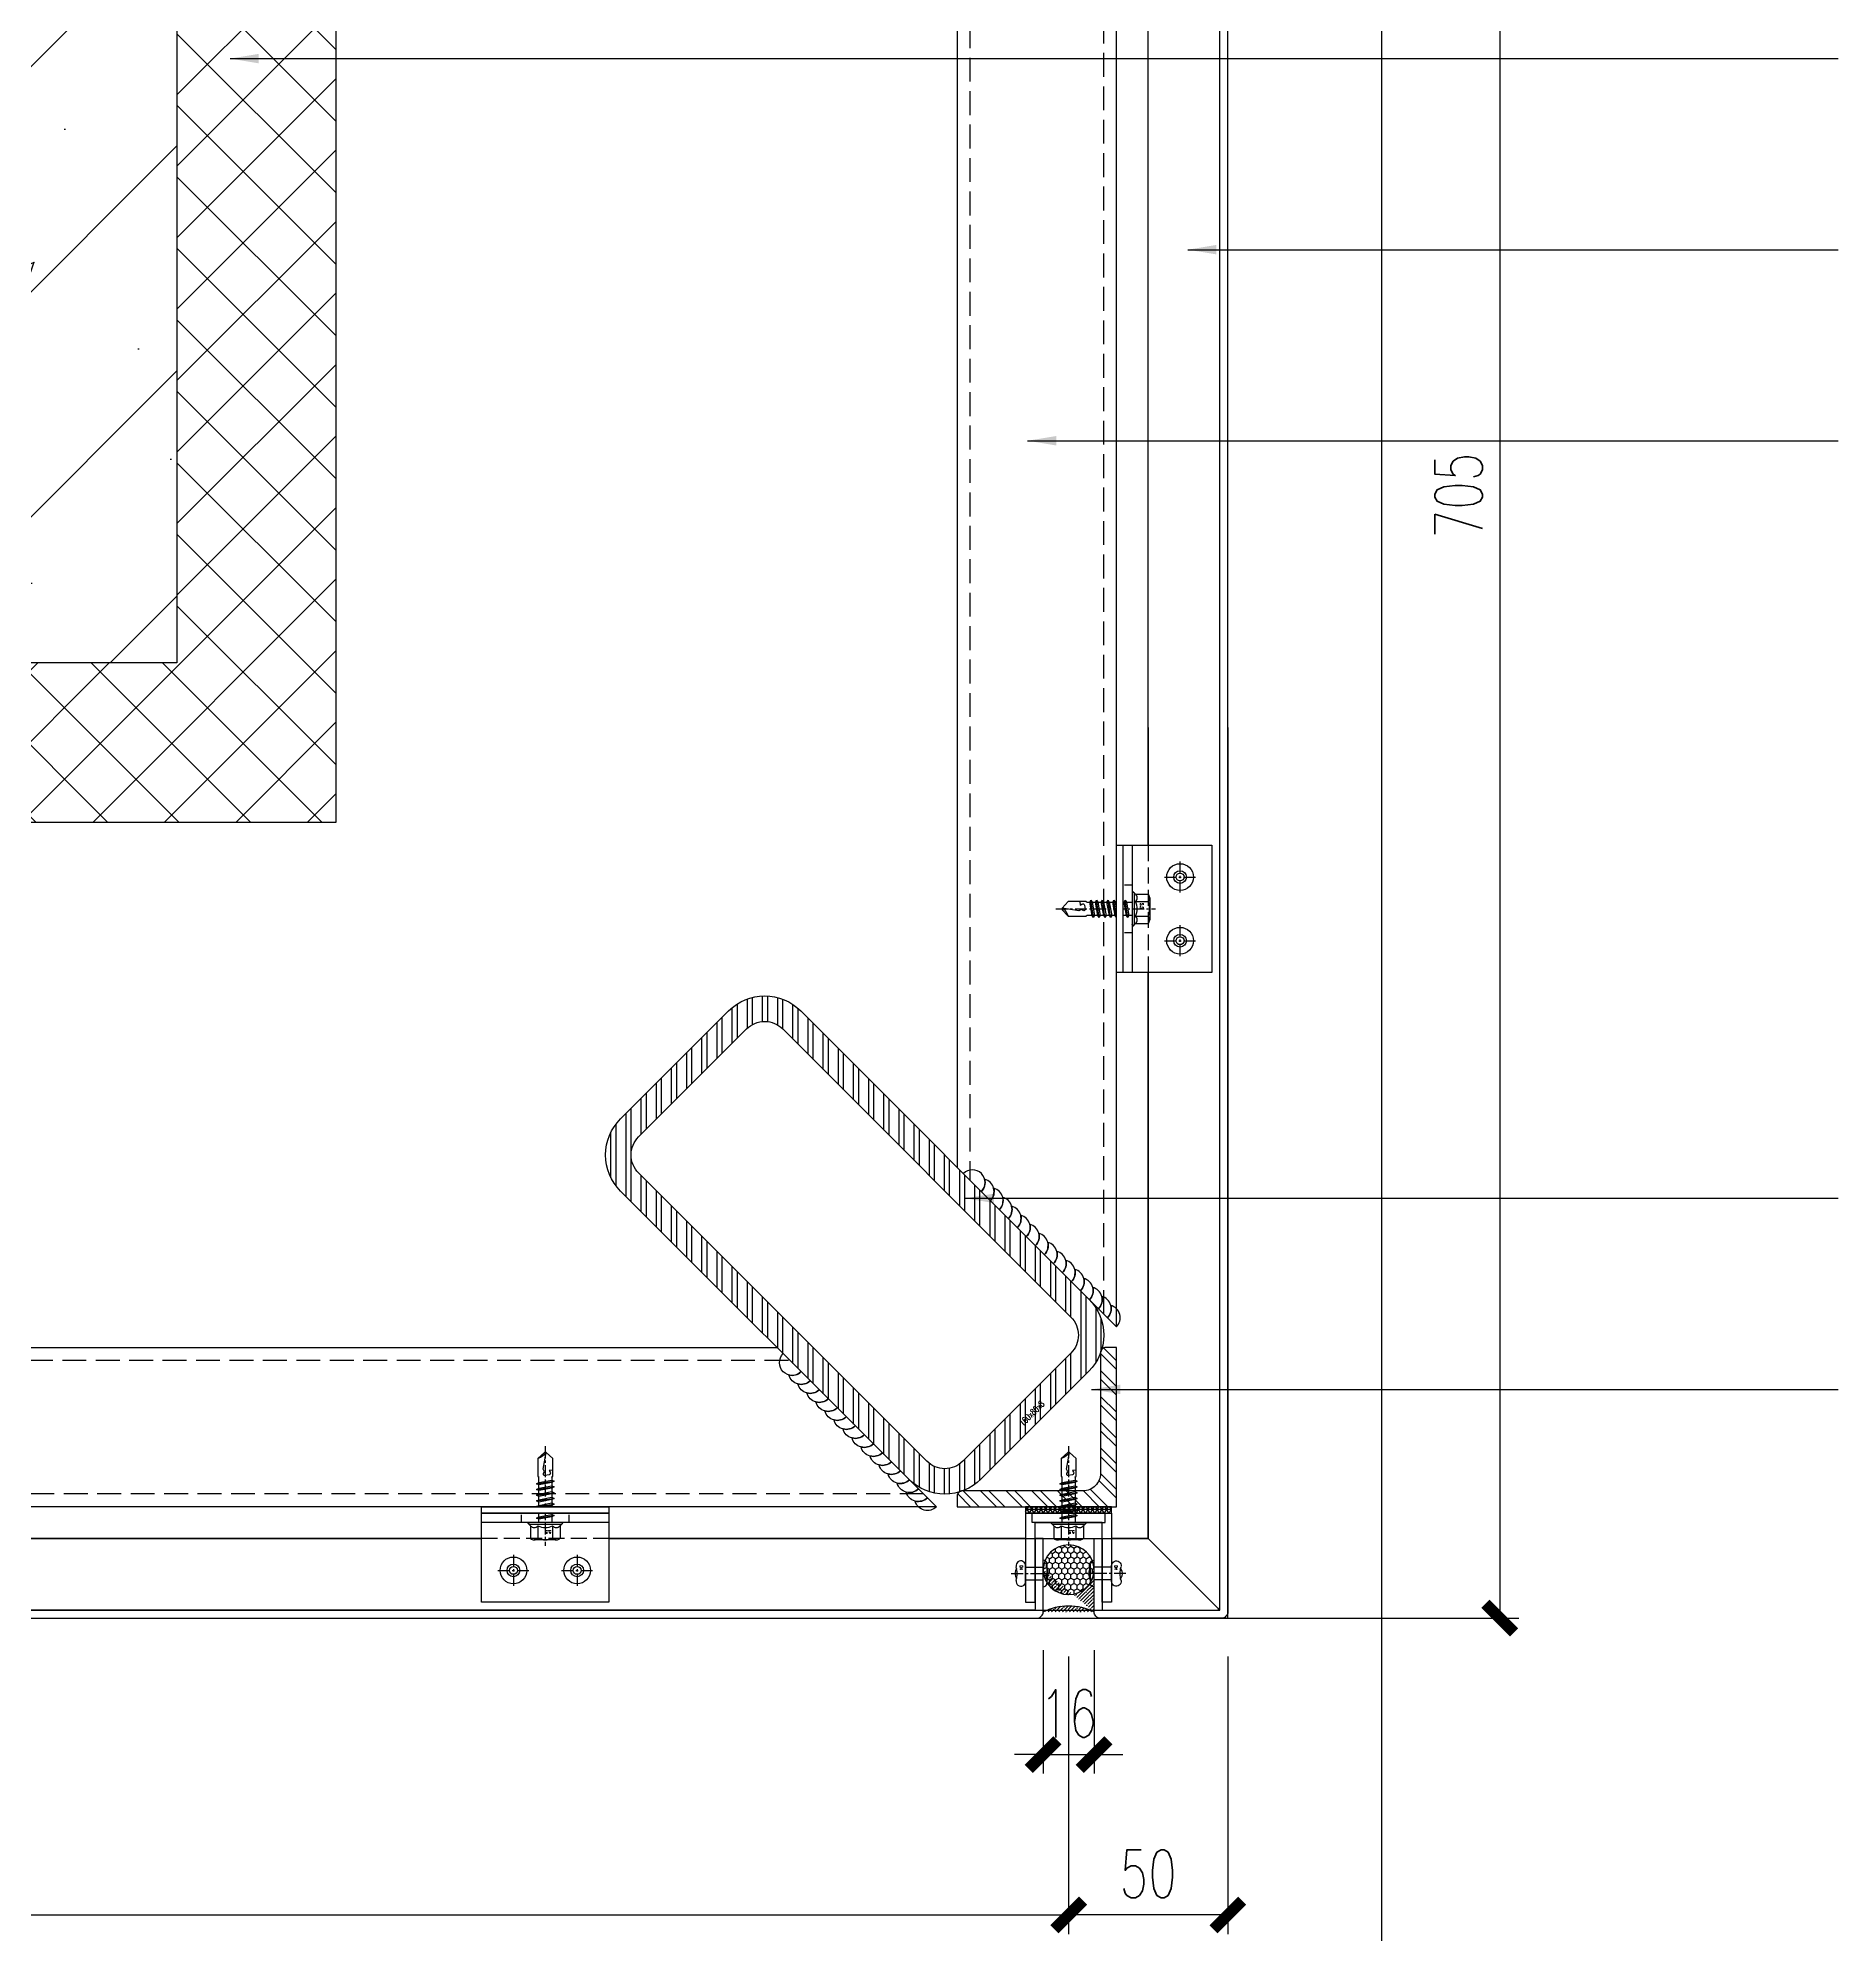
# Model space of a CAD drawing. Extents: x -160106 to 966792, y -663931 to 1550022.
# Drawn here: x -70160 to -69595, y -99076 to -98480 of the extents above; entities that cross this region are included whole.
import ezdxf
from ezdxf.enums import TextEntityAlignment as Align
from ezdxf.xclip import XClip

# ---------------------------------------------------------------- set-up
doc = ezdxf.new("R2010")
doc.units = 0
for name, pattern in [('CENTER', [2, 1.25, -0.25, 0.25, -0.25]), ('ZN-CENTER', [2, 1.25, -0.25, 0.25, -0.25]), ('ZN-DASH', [0.35, 0.25, -0.1])]:
    doc.linetypes.add(name, pattern=pattern)
for name, color, linetype in [('!ZN1-填充-8', 8, 'Continuous'), ('!ZN2-WALL-5', 5, 'Continuous'), ('!ZN3-玻璃幕墙-4', 4, 'Continuous'), ('!ZN3-铝板幕墙-3', 3, 'Continuous'), ('!ZN4-辅助材料-1', 1, 'Continuous'), ('!ZN4-配件-11', 11, 'Continuous'), ('!ZN5-钢材投影-40', 40, 'Continuous'), ('!ZN5-钢材断面-2', 2, 'Continuous'), ('!ZN5-铝材投影-112', 112, 'Continuous'), ('!ZN6-虚线-8', 8, 'ZN-DASH'), ('DIM', 173, 'Continuous'), ('焊缝', 8, 'Continuous')]:
    doc.layers.add(name, color=color, linetype=linetype)
doc.layers.add('@ZN-型材编号（非打印层）', color=8, linetype='Continuous', plot=False)
doc.styles.add('DHTEXT-1', font='ROMANS.shx', dxfattribs={"width": 0.7, "bigfont": 'CHINESE.shx'})
doc.styles.add('ZNTextStyle', font='ROMANS.shx', dxfattribs={"width": 0.7, "bigfont": 'CHINESE.shx'})
doc.dimstyles.new('ZN6', dxfattribs={"dimscale": 6, "dimtxt": 2.5, "dimasz": 1.5, "dimexe": 1, "dimexo": 2, "dimgap": 0.9, "dimtad": 1, "dimdec": 0, "dimdsep": 46, "dimtxsty": 'DHTEXT-1', "dimblk": 'ARCHTICK', "dimcen": 2.5, "dimclrd": 173, "dimclre": 173, "dimclrt": 7, "dimazin": 2, "dimtfac": 1, "dimtdec": 1, "dimtix": 1, "dimtmove": 2, "dimatfit": 3, "dimfxl": 0, "dimtolj": 1, "dimtzin": 0, "dimarcsym": 0})

# ---------------------------------------------------------------- blocks, each defined once
blk = doc.blocks.new('20180403.10432054')
at = {"layer": '!ZN1-填充-8'}
h = blk.add_hatch(dxfattribs=at)
h.set_pattern_fill('ANSI32', color=256, style=0)
h.set_pattern_definition([(45, (-40, 0), (-3.3676, 3.3676), []), (45, (-37.755, 0), (-3.3676, 3.3676), [])])
edge = h.paths.add_edge_path(flags=16)
edge.add_line((-24, 152), (24, 152))
edge.add_arc((24, 144), 8, 0, 90, ccw=False)
edge.add_line((32, 144), (32, 16))
edge.add_arc((24, 16), 8, -90, 0, ccw=False)
edge.add_line((24, 8), (-24, 8))
edge.add_arc((-24, 16), 8, 180, 270, ccw=False)
edge.add_line((-32, 16), (-32, 144))
edge.add_arc((-24, 144), 8, 90, 180, ccw=False)
edge = h.paths.add_edge_path()
edge.add_line((-24, 160), (24, 160))
edge.add_arc((24, 144), 16, 0, 90, ccw=False)
edge.add_line((40, 144), (40, 16))
edge.add_arc((24, 16), 16, -90, 0, ccw=False)
edge.add_line((24, 0), (-24, 0))
edge.add_arc((-24, 16), 16, 180, 270, ccw=False)
edge.add_line((-40, 16), (-40, 144))
edge.add_arc((-24, 144), 16, 90, 180, ccw=False)
at = {"layer": '!ZN5-钢材断面-2'}
for points in [[(-24, 160), (24, 160, -0.414214), (40, 144), (40, 16, -0.414214), (24, 0), (-24, 0, -0.414214), (-40, 16), (-40, 144, -0.414214)], [(-24, 152), (24, 152, -0.414214), (32, 144), (32, 16, -0.414214), (24, 8), (-24, 8, -0.414214), (-32, 16), (-32, 144, -0.414214)]]:
    blk.add_lwpolyline(points, format="xyb", close=True, dxfattribs=at)
at = {"layer": '@ZN-型材编号（非打印层）', "style": 'ZNTextStyle', "width": 0.7}
blk.add_text('160x80x8', height=2, dxfattribs=at).set_placement((1.92, 3.32), align=Align.MIDDLE_CENTER)
blk = doc.blocks.new('*U2073')
at = {"layer": '!ZN3-玻璃幕墙-4'}
blk.add_blockref('20180403.10432054', (0, 0), dxfattribs=at)
blk = doc.blocks.new('铝板16mm胶缝')
at = {"layer": '!ZN1-填充-8'}
h = blk.add_hatch(dxfattribs=at)
h.set_pattern_fill('HONEY', color=256, scale=0.7, angle=-270, style=0)
h.set_pattern_definition([(90, (10097.3199, 185.0233), (-0.9623705, 1.666875), [1.11125, -2.2225]), (210, (10097.3199, 185.0233), (-0.962370845, -1.6668748), [1.11125, -2.2225]), (150, (10097.3199, 185.0233), (-1.924741345, 2e-07), [-2.2225, 1.11125])])
edge = h.paths.add_edge_path()
edge.add_ellipse((-8.5, 14.57), major_axis=(-8, 0), ratio=0.974793, start_angle=0, end_angle=360)
h = blk.add_hatch(dxfattribs=at)
h.set_pattern_fill('ANSI35', color=256, scale=0.5, angle=-270, style=0)
h.set_pattern_definition([(135, (0, 0), (-1.12253, -1.12253), []), (135, (0, 1.1225), (-1.12253, -1.12253), [1.984375, -0.396875, 0, -0.396875])])
edge = h.paths.add_edge_path()
edge.add_line((-0.51, 1.37), (-0.5, 14.57))
edge.add_line((-16.5, 1.37), (-16.5, 14.57))
edge.add_ellipse((-8.5, 14.57), major_axis=(-8, 0), ratio=0.974793, start_angle=0, end_angle=180)
edge.add_arc((-8.5, -14.45), 17.72, 63.16567, 116.83433)
at = {"layer": '!ZN4-辅助材料-1', "ltscale": 0.5}
blk.add_arc((-8.5, -14.45), 17.72, 63.16567, 116.83433, dxfattribs=at)
blk.add_ellipse((-8.5, 14.57), major_axis=(-8, 0), ratio=0.974793, dxfattribs=at)
at = {"layer": 'Defpoints', "ltscale": 0.5}
for p in [(-16.5, -0.63), (-8.5, -0.63), (-0.5, -0.63)]:
    blk.add_point(p, dxfattribs=at)
blk = doc.blocks.new('*U3378')
at = {"color": 0, "linetype": 'ZN-CENTER', "ltscale": 3}
blk.add_line((24, 0), (-7.28, 0), dxfattribs=at)
at = {"ltscale": 10}
for p, q in [((-5.45, -3.46), (-5.45, 3.46)), ((-1.02, 4.62), (-4.95, 4.62)), ((-1.02, 2.31), (-4.95, 2.31)), ((-0.55, -5.12), (-0.55, 5.12)), ((-0.17, 5.48), (0, 4.84)), ((0, -4.84), (0, 4.84)), ((0, 2.08), (14.29, 2.08)), ((1.42, 2.73), (2.2, -2.73)), ((3.22, 2.73), (4, -2.73)), ((5.02, 2.73), (5.8, -2.73)), ((6.82, 2.73), (7.6, -2.73)), ((8.62, 2.73), (9.4, -2.73)), ((10.42, 2.73), (11.2, -2.73)), ((12.22, 2.73), (13, -2.73)), ((-1.02, -2.31), (-4.95, -2.31)), ((-1.02, -4.62), (-4.95, -4.62)), ((-0.17, -5.48), (0, -4.84)), ((14.29, -2.09), (0, -2.09))]:
    blk.add_line(p, q, dxfattribs=at)
for points in [[(1.83, -2.09), (1.05, 2.08), (1.42, 2.73), (1.79, 2.08), (2.57, -2.09), (2.2, -2.73)], [(3.63, -2.09), (2.85, 2.08), (3.22, 2.73), (3.59, 2.08), (4.37, -2.09), (4, -2.73)], [(5.43, -2.09), (4.65, 2.08), (5.02, 2.73), (5.39, 2.08), (6.17, -2.09), (5.8, -2.73)], [(7.23, -2.09), (6.45, 2.08), (6.82, 2.73), (7.19, 2.08), (7.97, -2.09), (7.6, -2.73)], [(9.03, -2.09), (8.25, 2.08), (8.62, 2.73), (8.99, 2.08), (9.77, -2.09), (9.4, -2.73)], [(10.83, -2.09), (10.05, 2.08), (10.42, 2.73), (10.79, 2.08), (11.57, -2.09), (11.2, -2.73)], [(12.63, -2.09), (11.85, 2.08), (12.22, 2.73), (12.59, 2.08), (13.37, -2.09), (13, -2.73)]]:
    blk.add_lwpolyline(points, close=True, dxfattribs=at)
for points in [[(14.29, -2.09, -0.414214), (14.45, -2.24), (14.45, -2.32), (20.18, -2.32), (22, -0.26), (22, 0.26), (20.18, 2.32), (14.45, 2.32), (14.45, 2.24, -0.414214), (14.29, 2.08)], [(16.51, -2.32), (16.36, -1.2), (15.83, -1.52, -0.530462), (15.03, -1.17), (14.81, 0.1, -0.651316), (15.47, 0.54), (16, 0.21), (16.77, 0.66), (22, -0.26, -0.201226), (20.18, 2.32)]]:
    blk.add_lwpolyline(points, format="xyb", dxfattribs=at)
for centre, radius, start, end in [((-3.87, 3.46), 1.58, 133.17355, 226.82645), ((0.13, 0), 5.58, 155.5673, 204.4327), ((0.07, 3.46), 1.58, 133.17355, 226.82645), ((4.07, 0), 5.58, 155.5673, 204.4327), ((7.48, -2.87), 11.32, 132.49215, 138.60636), ((-3.87, -3.46), 1.58, 133.17355, 226.82645), ((0.07, -3.46), 1.58, 133.17355, 226.82645), ((7.48, 2.87), 11.32, 221.39356, 227.50785)]:
    blk.add_arc(centre, radius, start, end, dxfattribs=at)
at = {"layer": 'Defpoints', "color": 0, "ltscale": 10, "style": 'DHTEXT-1', "width": 0.7}
blk.add_text('5.5', height=1, rotation=90, dxfattribs=at).set_placement((-2.46, -0.93), align=Align.CENTER)
blk = doc.blocks.new('铝板连接件1(新规)')
at = {"layer": '!ZN1-填充-8'}
h = blk.add_hatch(dxfattribs=at)
h.set_pattern_fill('NET3', color=256, scale=0.4, angle=180, style=0)
h.set_pattern_definition([(180, (18968.597, 39999.0891), (-1e-15, -1.27), []), (240, (18968.597, 39999.0891), (1.099852263, -0.635), []), (300, (18968.597, 39999.0891), (1.099852263, 0.635), [])])
h.paths.add_polyline_path([(-13.5, 2), (-13.5, 0), (13.5, 0), (13.5, 2)])
at = {"layer": '!ZN4-辅助材料-1', "ltscale": 5}
blk.add_lwpolyline([(-13.5, 2), (-13.5, 0), (13.5, 0), (13.5, 2)], close=True, dxfattribs=at)
at = {"layer": '!ZN5-铝材投影-112'}
for points in [[(11.5, 2), (-13.5, 2), (-13.5, 30), (-10.5, 30), (-10.5, 5), (11.5, 5)], [(-11.5, 2), (13.5, 2), (13.5, 30), (10.5, 30), (10.5, 5), (-11.5, 5)]]:
    blk.add_lwpolyline(points, close=True, dxfattribs=at)
at = {"layer": '!ZN4-配件-11', "color": 1, "rotation": 270}
blk.add_blockref('*U3378', (0, 5), dxfattribs=at)
blk = doc.blocks.new('*U2074')
at = {"color": 0, "linetype": 'CENTER', "ltscale": 3}
blk.add_line((10.01, 0), (-2.45, 0), dxfattribs=at)
at = {"linetype": 'ByBlock', "lineweight": -2, "ltscale": 10}
for p, q in [((-1.2, -3), (-1.2, 3)), ((0, 4.2), (0, -4.2)), ((5.5, 2), (0, 2)), ((5.5, 2.5), (5.5, -2.5)), ((5.5, -2), (0, -2))]:
    blk.add_line(p, q, dxfattribs=at)
for centre, radius, start, end in [((4.42, 0), 5.96, 160.39505, 199.60495), ((0, 3), 1.2, 90, 180), ((7, 2.5), 1.5, 348.44804, 180), ((16.17, 0), 8, 164.33085, 195.66915), ((6.19, 0), 2.67, 323.22662, 36.78433), ((0, -3), 1.2, 180, 270), ((7, -2.5), 1.5, 180, 11.55196)]:
    blk.add_arc(centre, radius, start, end, dxfattribs=at)
at = {"layer": 'Defpoints', "color": 0, "ltscale": 10, "style": 'DHTEXT-1', "width": 0.7}
blk.add_text('D4', height=1, rotation=90, dxfattribs=at).set_placement((7.37, -1.85), align=Align.CENTER)
blk = doc.blocks.new('*U1092')
at = {"layer": '!ZN3-铝板幕墙-3'}
for p, q in [((-5, 13.5), (-5, 625)), ((-5, -25), (-27.21, -47.21))]:
    blk.add_line(p, q, dxfattribs=at)
for points in [[(-30, 625), (-30, 10, 0.414214), (-28, 8), (-5, 8), (-5, 10.5), (-27, 10.5, -0.414214), (-27.5, 11), (-27.5, 625)], [(249.64, -50), (-28, -50, -0.414214), (-30, -48), (-30, -30), (-30, -10, -0.414214), (-28, -8), (-5, -8), (-5, -10.5), (-27, -10.5, 0.414214), (-27.5, -11), (-27.5, -30), (-27.5, -46.5, 0.414214), (-26.5, -47.5), (249.64, -47.5)]]:
    blk.add_lwpolyline(points, format="xyb", dxfattribs=at)
blk.add_lwpolyline([(249.64, -25), (-5, -25), (-5, -25), (-5, -13.5)], dxfattribs=at)
at = {"layer": '!ZN4-辅助材料-1', "extrusion": (0, 0, -1), "zscale": -1, "rotation": 90}
blk.add_blockref('铝板16mm胶缝', (29.37, 8.5), dxfattribs=at)
at = {"layer": '!ZN4-配件-11', "color": 1, "rotation": 89.99999999999999}
blk.add_blockref('*U2074', (-16, 8), dxfattribs=at)
at = {"layer": '!ZN4-配件-11', "rotation": 90.00000000000001}
blk.add_blockref('铝板连接件1(新规)', (5, 0), dxfattribs=at)
at = {"layer": '!ZN4-配件-11', "color": 1, "xscale": -1, "rotation": 90}
blk.add_blockref('*U2074', (-16, -8), dxfattribs=at)
blk = doc.blocks.new('*U1991')
at = {"color": 0, "linetype": 'ZN-CENTER', "ltscale": 3}
blk.add_line((24, 0), (-7.28, 0), dxfattribs=at)
at = {"ltscale": 10}
for p, q in [((-5.45, -3.46), (-5.45, 3.46)), ((-1.02, 4.62), (-4.95, 4.62)), ((-1.02, 2.31), (-4.95, 2.31)), ((-0.55, -5.12), (-0.55, 5.12)), ((-0.17, 5.48), (0, 4.84)), ((0, -4.84), (0, 4.84)), ((0, 2.08), (14.29, 2.08)), ((1.42, 2.73), (2.2, -2.73)), ((3.22, 2.73), (4, -2.73)), ((5.02, 2.73), (5.8, -2.73)), ((6.82, 2.73), (7.6, -2.73)), ((8.62, 2.73), (9.4, -2.73)), ((10.42, 2.73), (11.2, -2.73)), ((12.22, 2.73), (13, -2.73)), ((-1.02, -2.31), (-4.95, -2.31)), ((-1.02, -4.62), (-4.95, -4.62)), ((-0.17, -5.48), (0, -4.84)), ((14.29, -2.09), (0, -2.09))]:
    blk.add_line(p, q, dxfattribs=at)
for points in [[(1.83, -2.09), (1.05, 2.08), (1.42, 2.73), (1.79, 2.08), (2.57, -2.09), (2.2, -2.73)], [(3.63, -2.09), (2.85, 2.08), (3.22, 2.73), (3.59, 2.08), (4.37, -2.09), (4, -2.73)], [(5.43, -2.09), (4.65, 2.08), (5.02, 2.73), (5.39, 2.08), (6.17, -2.09), (5.8, -2.73)], [(7.23, -2.09), (6.45, 2.08), (6.82, 2.73), (7.19, 2.08), (7.97, -2.09), (7.6, -2.73)], [(9.03, -2.09), (8.25, 2.08), (8.62, 2.73), (8.99, 2.08), (9.77, -2.09), (9.4, -2.73)], [(10.83, -2.09), (10.05, 2.08), (10.42, 2.73), (10.79, 2.08), (11.57, -2.09), (11.2, -2.73)], [(12.63, -2.09), (11.85, 2.08), (12.22, 2.73), (12.59, 2.08), (13.37, -2.09), (13, -2.73)]]:
    blk.add_lwpolyline(points, close=True, dxfattribs=at)
for points in [[(14.29, -2.09, -0.414214), (14.45, -2.24), (14.45, -2.32), (20.18, -2.32), (22, -0.26), (22, 0.26), (20.18, 2.32), (14.45, 2.32), (14.45, 2.24, -0.414214), (14.29, 2.08)], [(16.51, -2.32), (16.36, -1.2), (15.83, -1.52, -0.530462), (15.03, -1.17), (14.81, 0.1, -0.651316), (15.47, 0.54), (16, 0.21), (16.77, 0.66), (22, -0.26, -0.201226), (20.18, 2.32)]]:
    blk.add_lwpolyline(points, format="xyb", dxfattribs=at)
for centre, radius, start, end in [((-3.87, 3.46), 1.58, 133.17355, 226.82645), ((0.13, 0), 5.58, 155.5673, 204.4327), ((0.07, 3.46), 1.58, 133.17355, 226.82645), ((4.07, 0), 5.58, 155.5673, 204.4327), ((7.48, -2.87), 11.32, 132.49215, 138.60636), ((-3.87, -3.46), 1.58, 133.17355, 226.82645), ((0.07, -3.46), 1.58, 133.17355, 226.82645), ((7.48, 2.87), 11.32, 221.39356, 227.50785)]:
    blk.add_arc(centre, radius, start, end, dxfattribs=at)
at = {"layer": 'Defpoints', "color": 0, "ltscale": 10, "style": 'DHTEXT-1', "width": 0.7}
blk.add_text('5.5', height=1, rotation=90, dxfattribs=at).set_placement((-2.46, -0.93), align=Align.CENTER)
blk = doc.blocks.new('*U2070')
at = {"color": 0, "linetype": 'CENTER', "ltscale": 3}
for p, q in [((4.88, 0), (-4.88, 0)), ((0, 4.88), (0, -4.88))]:
    blk.add_line(p, q, dxfattribs=at)
at = {"linetype": 'ByBlock', "ltscale": 10}
for radius in [4.2, 2, 1.23]:
    blk.add_circle((0, 0), radius, dxfattribs=at)
blk = doc.blocks.new('*U2372')
at = {"layer": '!ZN1-填充-8'}
h = blk.add_hatch(dxfattribs=at)
h.set_pattern_fill('NET3', color=256, scale=0.75, angle=180, style=0)
h.set_pattern_definition([(180, (-1731.706, 294.7402), (-3e-16, -2.38125), []), (240, (-1731.706, 294.7402), (2.062223, -1.190625), []), (300, (-1731.706, 294.7402), (2.062223, 1.190625), [])])
h.paths.add_polyline_path([(20, 0), (-20, 0), (-20, -2), (20, -2)])
at = {"ltscale": 0.125}
blk.add_wipeout([(-20, -30), (20, -30), (20, -5), (-20, -5)], dxfattribs=at).dxf.layer = '!ZN6-虚线-8'
at = {"layer": '!ZN5-铝材投影-112', "ltscale": 0.25}
blk.add_line((-20, -5), (20, -5), dxfattribs=at)
at = {"layer": '!ZN5-铝材投影-112'}
blk.add_lwpolyline([(20, -2), (-20, -2), (-20, -30), (20, -30)], close=True, dxfattribs=at)
at = {"layer": '!ZN6-虚线-8', "linetype": 'ZN-DASH', "ltscale": 10}
for p, q in [((-7.5, -5), (-7.5, -2)), ((7.5, -5), (7.5, -2))]:
    blk.add_line(p, q, dxfattribs=at)
at = {"layer": '!ZN6-虚线-8', "color": 8, "linetype": 'ZN-DASH', "ltscale": 20}
blk.add_line((-20, -10), (20, -10), dxfattribs=at)
at = {"layer": '!ZN4-配件-11', "color": 1, "xscale": -1, "rotation": 270}
for name, p in [('*U1991', (0, -5)), ('*U2070', (-10, -20)), ('*U2070', (10, -20))]:
    blk.add_blockref(name, p, dxfattribs=at)
at = {"ltscale": 0.25}
blk.add_wipeout([(20, 0), (20, -2), (-20, -2), (-20, 0)], dxfattribs=at).dxf.layer = '!ZN4-辅助材料-1'
at = {"layer": '!ZN4-辅助材料-1'}
blk.add_lwpolyline([(20, 0), (-20, 0), (-20, -2), (20, -2)], close=True, dxfattribs=at)
blk = doc.blocks.new('20250826160552')
at = {"layer": '!ZN1-填充-8', "ltscale": 20}
h = blk.add_hatch(dxfattribs=at)
h.set_pattern_fill('钢筋混凝土', color=256, scale=20)
h.set_pattern_definition([(45, (60917.96, 61794.193), (-35.35534, 35.35534), []), (50, (60917.96, 61794.19), (143.45204, -12.55043), [15, -165]), (355, (60917.96, 61794.2), (-27.75027, 150.43843), [12, -132]), (100.4514, (60929.92, 61793.15), (115.70188, 137.8879), [12.74804, -140.22842]), (46.1842, (60917.96, 61834.2), (213.4482, -33.1038), [22.5, -247.5]), (96.6356, (60935.75, 61831.43), (186.93254, 194.82357), [19.12206, -210.3426]), (351.1842, (60917.96, 61834.2), (186.9324, 194.8237), [18, -198]), (21, (60937.96, 61824.19), (119.38141, -80.52378), [15, -165]), (326, (60937.96, 61824.2), (48.66307, 145.03), [12, -132]), (71.4514, (60947.91, 61817.48), (168.04453, 64.5061), [12.74804, -140.22842]), (37.5, (60917.96, 61794.193), (2.43197, 66.57877), [0, -130.4, 0, -134, 0, -132.5]), (7.5, (60917.96, 61794.19), (52.61391, 78.88234), [0, -76.4, 0, -127.4, 0, -50.5]), (327.5, (60873.36, 61794.193), (106.764487, -4.510974), [0, -50, 0, -156, 0, -207]), (317.5, (60853.36, 61794.19), (116.63723, 20.021), [0, -65, 0, -103.6, 0, -147])])
h.paths.add_polyline_path([(-900, 300), (-300, 300), (-300, 1100), (-900, 1100)])
at = {"layer": '!ZN1-填充-8'}
h = blk.add_hatch(dxfattribs=at)
h.set_pattern_fill('ANSI37', color=256, scale=10, style=0)
h.set_pattern_definition([(45, (-6672.397, -121.143), (-11.22532, 11.22532), []), (135, (-6672.397, -121.143), (-11.22532, -11.22532), [])])
h.paths.add_polyline_path([(-3716.5, 300), (-3716.5, 250), (-250, 250), (-250, 700), (-300, 700), (-300, 300)])
h = blk.add_hatch(dxfattribs=at)
h.set_pattern_fill('ANSI32', color=256, scale=0.6, angle=90, style=0)
h.set_pattern_definition([(135, (96027.424, -84068.881), (-4.04111525, -4.04111525), []), (135, (96027.424, -84066.187), (-4.04111525, -4.04111525), [])])
h.paths.add_polyline_path([(-55, 38.33, -0.414214), (-53.33, 40), (-15.5, 40, 0.414214), (-10, 45.5), (-10, 83.33, -0.414214), (-8.33, 85), (-5, 85), (-5, 35), (-55, 35)])
blk.add_lwpolyline([(-3716.5, 250), (-250, 250), (-250, 700)], dxfattribs=at)
at = {"layer": '!ZN2-WALL-5'}
blk.add_lwpolyline([(-300, 300), (-900, 300), (-900, 1100), (-300, 1100)], close=True, dxfattribs=at)
at = {"layer": '!ZN3-铝板幕墙-3'}
for points in [[(-3800, 335), (-3800, 0), (30, 0), (30, 695.03)], [(-3797.5, 332.5), (-3797.5, 2.5), (27.5, 2.5), (27.5, 692.53)], [(-3775, 310), (-3775, 25), (5, 25), (5, 692.53)]]:
    blk.add_lwpolyline(points, dxfattribs=at)
at = {"layer": '!ZN5-钢材投影-40', "ltscale": 30}
for p, q in [((-55, 700), (-55, 141.57)), ((-55, 141.57), (-5, 91.52)), ((-1260, 85), (-111.57, 85)), ((-111.57, 85), (-61.52, 35))]:
    blk.add_line(p, q, dxfattribs=at)
at = {"layer": '!ZN5-钢材投影-40'}
for p, q in [((-5, 91.52), (-5, 700)), ((-61.52, 35), (-1260, 35))]:
    blk.add_line(p, q, dxfattribs=at)
at = {"layer": '!ZN5-钢材断面-2'}
blk.add_lwpolyline([(-5, 35), (-5, 85), (-8.33, 85, 0.414214), (-10, 83.33), (-10, 45.5, -0.414214), (-15.5, 40), (-53.33, 40, 0.414214), (-55, 38.33), (-55, 35), (-5, 35)], format="xyb", dxfattribs=at)
at = {"layer": '!ZN6-虚线-8', "ltscale": 30}
for p, q in [((-51, 700), (-51, 137.56)), ((-1260, 81), (-107.56, 81))]:
    blk.add_line(p, q, dxfattribs=at)
for points in [[(-9, 95.53), (-9, 700)], [(-65.53, 39), (-1260, 39)]]:
    blk.add_lwpolyline(points, dxfattribs=at)
at = {"layer": '焊缝', "ltscale": 30}
for points in [[(-5, 91.52, 0.57735), (-6.79, 98.22, -0.267949), (-7.83, 94.35, 0.57735), (-9.62, 101.05, -0.267949), (-10.65, 97.18, 0.57735), (-12.44, 103.87, -0.267949), (-13.48, 100.01, 0.57735), (-15.27, 106.7, -0.267949), (-16.31, 102.84, 0.57735), (-18.1, 109.53, -0.267949), (-19.14, 105.67, 0.57735), (-20.93, 112.36, -0.267949), (-21.96, 108.5, 0.57735), (-23.75, 115.19, -0.267949), (-24.79, 111.33, 0.57735), (-26.58, 118.02, -0.267949), (-27.62, 114.16, 0.57735), (-29.41, 120.85, -0.267949), (-30.44, 116.99, 0.57735), (-32.23, 123.68, -0.267949), (-33.27, 119.82, 0.57735), (-35.06, 126.51, -0.267949), (-36.1, 122.65, 0.57735), (-37.89, 129.34, -0.267949), (-38.93, 125.48, 0.57735), (-40.72, 132.17, -0.267949), (-41.75, 128.31, 0.57735), (-43.54, 135, -0.267949), (-44.58, 131.14, 0.57735), (-46.37, 137.83, -0.267949), (-47.41, 133.97, 1), (-53.06, 139.63, 1)], [(-61.52, 35, -0.57735), (-68.22, 36.79, 0.267949), (-64.35, 37.83, -0.57735), (-71.05, 39.62, 0.267949), (-67.18, 40.65, -0.57735), (-73.87, 42.44, 0.267949), (-70.01, 43.48, -0.57735), (-76.7, 45.27, 0.267949), (-72.84, 46.31, -0.57735), (-79.53, 48.1, 0.267949), (-75.67, 49.14, -0.57735), (-82.36, 50.93, 0.267949), (-78.5, 51.96, -0.57735), (-85.19, 53.75, 0.267949), (-81.33, 54.79, -0.57735), (-88.02, 56.58, 0.267949), (-84.16, 57.62, -0.57735), (-90.85, 59.41, 0.267949), (-86.99, 60.44, -0.57735), (-93.68, 62.23, 0.267949), (-89.82, 63.27, -0.57735), (-96.51, 65.06, 0.267949), (-92.65, 66.1, -0.57735), (-99.34, 67.89, 0.267949), (-95.48, 68.93, -0.57735), (-102.17, 70.72, 0.267949), (-98.31, 71.75, -0.57735), (-105, 73.54, 0.267949), (-101.14, 74.58, -0.57735), (-107.83, 76.37, 0.267949), (-103.97, 77.41, -1), (-109.63, 83.06, -1)]]:
    blk.add_lwpolyline(points, format="xyb", dxfattribs=at)
at = {"layer": '!ZN5-钢材断面-2', "rotation": 45.00000000000001}
blk.add_blockref('*U2073', (-30.6, 60.6), dxfattribs=at)
at = {"ltscale": 20, "rotation": 90}
blk.add_blockref('*U1092', (-20, 30), dxfattribs=at)
at = {"xscale": -1.000000000000001, "rotation": 90}
blk.add_blockref('*U2372', (-5, 222.73), dxfattribs=at)
at = {"xscale": -1}
blk.add_blockref('*U2372', (-184.34, 35), dxfattribs=at)
blk = doc.blocks.new('_ArchTick')
at = {"color": 0, "linetype": 'ByBlock', "const_width": 0.4}
blk.add_lwpolyline([(-0.5, -0.5), (0.5, 0.5)], dxfattribs=at)
blk = doc.blocks.new('*D1263')
at = {"layer": 'Defpoints', "color": 0, "ltscale": 60, "transparency": 16777216}
for p in [(-69808.24, -98271.56), (-69808.24, -98976.59), (-69700.85, -98976.59)]:
    blk.add_point(p, dxfattribs=at)
at = {"layer": 'DIM', "color": 173, "linetype": 'ByBlock', "lineweight": -2, "ltscale": 60, "transparency": 16777216}
for p, q in [((-69796.24, -98271.56), (-69694.85, -98271.56)), ((-69700.85, -98271.56), (-69700.85, -98976.59)), ((-69796.24, -98976.59), (-69694.85, -98976.59))]:
    blk.add_line(p, q, dxfattribs=at)
at = {"layer": 'DIM', "color": 173, "lineweight": -2, "ltscale": 60, "transparency": 16777216, "xscale": 9, "yscale": 9, "zscale": 9}
for p, rotation in [((-69700.85, -98271.56), 90), ((-69700.85, -98976.59), 270)]:
    blk.add_blockref('_ArchTick', p, dxfattribs=dict(at, rotation=rotation))
at = {"layer": 'DIM', "color": 7, "ltscale": 60, "transparency": 16777216, "insert": (-69713.75, -98624.07), "char_height": 15, "attachment_point": 5, "rotation": 90, "style": 'DHTEXT-1'}
blk.add_mtext('\\A1;705', dxfattribs=at)
blk = doc.blocks.new('*D1265')
at = {"layer": 'Defpoints', "color": 0, "ltscale": 60, "transparency": 16777216}
for p in [(-69836.24, -98976.59), (-69786.24, -98976.59), (-69836.24, -99069.79)]:
    blk.add_point(p, dxfattribs=at)
at = {"layer": 'DIM', "color": 173, "linetype": 'ByBlock', "lineweight": -2, "ltscale": 60, "transparency": 16777216}
for p, q in [((-69836.24, -98988.59), (-69836.24, -99075.79)), ((-69786.24, -98988.59), (-69786.24, -99075.79)), ((-69786.24, -99069.79), (-69836.24, -99069.79))]:
    blk.add_line(p, q, dxfattribs=at)
at = {"layer": 'DIM', "color": 173, "lineweight": -2, "ltscale": 60, "transparency": 16777216, "xscale": 9, "yscale": 9, "zscale": 9, "rotation": 180}
blk.add_blockref('_ArchTick', (-69836.24, -99069.79), dxfattribs=at)
at = {"layer": 'DIM', "color": 173, "lineweight": -2, "ltscale": 60, "transparency": 16777216, "xscale": 9, "yscale": 9, "zscale": 9}
blk.add_blockref('_ArchTick', (-69786.24, -99069.79), dxfattribs=at)
at = {"layer": 'DIM', "color": 7, "ltscale": 60, "transparency": 16777216, "insert": (-69811.24, -99056.89), "char_height": 15, "attachment_point": 5, "style": 'DHTEXT-1'}
blk.add_mtext('\\A1;50', dxfattribs=at)
blk = doc.blocks.new('*D1266')
at = {"layer": 'Defpoints', "color": 0, "ltscale": 60, "transparency": 16777216}
for p in [(-71116.24, -98976.59), (-69836.24, -98976.59), (-69836.24, -99069.79)]:
    blk.add_point(p, dxfattribs=at)
at = {"layer": 'DIM', "color": 173, "linetype": 'ByBlock', "lineweight": -2, "ltscale": 60, "transparency": 16777216}
for p, q in [((-71116.24, -98988.59), (-71116.24, -99075.79)), ((-69836.24, -98988.59), (-69836.24, -99075.79)), ((-71116.24, -99069.79), (-69836.24, -99069.79))]:
    blk.add_line(p, q, dxfattribs=at)
at = {"layer": 'DIM', "color": 173, "lineweight": -2, "ltscale": 60, "transparency": 16777216, "xscale": 9, "yscale": 9, "zscale": 9, "rotation": 180}
blk.add_blockref('_ArchTick', (-71116.24, -99069.79), dxfattribs=at)
at = {"layer": 'DIM', "color": 173, "lineweight": -2, "ltscale": 60, "transparency": 16777216, "xscale": 9, "yscale": 9, "zscale": 9}
blk.add_blockref('_ArchTick', (-69836.24, -99069.79), dxfattribs=at)
at = {"layer": 'DIM', "color": 7, "ltscale": 60, "transparency": 16777216, "insert": (-70476.24, -99056.89), "char_height": 15, "attachment_point": 5, "style": 'DHTEXT-1'}
blk.add_mtext('\\A1;1280', dxfattribs=at)
blk = doc.blocks.new('*D1269')
at = {"layer": 'Defpoints', "color": 0, "ltscale": 60, "transparency": 16777216}
for p in [(-69844.24, -98974.59), (-69828.24, -98974.59), (-69828.24, -99019.42)]:
    blk.add_point(p, dxfattribs=at)
at = {"layer": 'DIM', "color": 173, "linetype": 'ByBlock', "lineweight": -2, "ltscale": 60, "transparency": 16777216}
for p, q in [((-69844.24, -98986.59), (-69844.24, -99025.42)), ((-69828.24, -98986.59), (-69828.24, -99025.42)), ((-69844.24, -99019.42), (-69853.24, -99019.42)), ((-69844.24, -99019.42), (-69828.24, -99019.42)), ((-69828.24, -99019.42), (-69819.24, -99019.42))]:
    blk.add_line(p, q, dxfattribs=at)
at = {"layer": 'DIM', "color": 173, "lineweight": -2, "ltscale": 60, "transparency": 16777216, "xscale": 9, "yscale": 9, "zscale": 9}
blk.add_blockref('_ArchTick', (-69844.24, -99019.42), dxfattribs=at)
at = {"layer": 'DIM', "color": 173, "lineweight": -2, "ltscale": 60, "transparency": 16777216, "xscale": 9, "yscale": 9, "zscale": 9, "rotation": 180}
blk.add_blockref('_ArchTick', (-69828.24, -99019.42), dxfattribs=at)
at = {"layer": 'DIM', "color": 7, "ltscale": 60, "transparency": 16777216, "insert": (-69836.24, -99006.52), "char_height": 15, "attachment_point": 5, "style": 'DHTEXT-1'}
blk.add_mtext('\\A1;16', dxfattribs=at)

msp = doc.modelspace()

# ---------------------------------------------------------------- block references
at = {"ltscale": 30}
ref = msp.add_blockref('20250826160552', (-69816.24, -98976.59), dxfattribs=at)
XClip(ref).set_block_clipping_path([(-1568.6831946932, -191.5887051829), (78.3919054, 1382.7360350911)])

# ---------------------------------------------------------------- next in the draw order: dimensions: what is measured, and where the dimension line sits
at = {"layer": 'DIM', "ltscale": 60}
dim = msp.add_linear_dim(base=(-69700.85, -98976.59), p1=(-69808.24, -98271.56), p2=(-69808.24, -98976.59), angle=90, dimstyle='ZN6', dxfattribs=at)
dim.commit()
dim.dimension.update_dxf_attribs({"geometry": '*D1263', "text_midpoint": (-69713.75, -98624.07)})
for base, p1, p2, picture, middle in [((-69836.24, -99069.79), (-71116.24, -98976.59), (-69836.24, -98976.59), '*D1266', (-70476.24, -99056.89)), ((-69828.24, -99019.42), (-69844.24, -98974.59), (-69828.24, -98974.59), '*D1269', (-69836.24, -99006.52)), ((-69836.24, -99069.79), (-69786.24, -98976.59), (-69836.24, -98976.59), '*D1265', (-69811.24, -99056.89))]:
    dim = msp.add_linear_dim(base=base, p1=p1, p2=p2, dimstyle='ZN6', dxfattribs=at)
    dim.commit()
    dim.dimension.update_dxf_attribs({"geometry": picture, "text_midpoint": middle})

# ---------------------------------------------------------------- next in the draw order: leaders
at = {"layer": 'DIM'}
for points in [[(-70099.58, -98486.85), (-69705.43, -98486.85), (-69594.62, -98486.85)], [(-69798.84, -98546.85), (-69705.43, -98546.85), (-69594.62, -98546.85)], [(-69849.13, -98606.85), (-69705.43, -98606.85), (-69594.62, -98606.85)], [(-69868.7, -98844.75), (-69705.43, -98844.75), (-69594.62, -98844.75)], [(-69829.02, -98904.75), (-69705.43, -98904.75), (-69594.62, -98904.75)]]:
    msp.add_leader(points, dimstyle='ZN6', dxfattribs=at)

doc.saveas('drawing.dxf')
